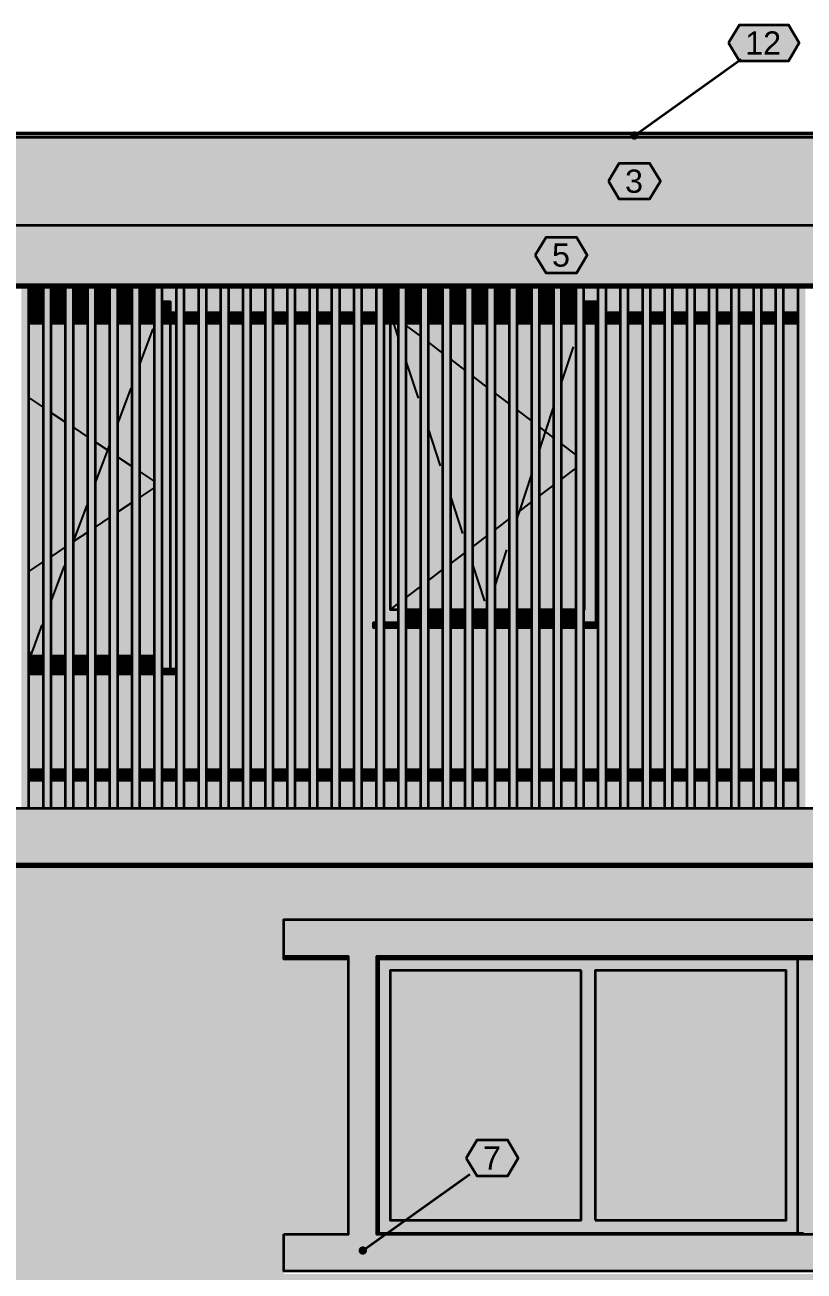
# Model space of a CAD drawing. Header units: metres. Extents: x -13 to 13.2, y -1.4 to 10.4.
# Drawn here: x -5.93 to -1.71, y 3.65 to 10.38 of the extents above; entities that cross this region are included whole.
import ezdxf

# ---------------------------------------------------------------- set-up
doc = ezdxf.new("R2010")
doc.units = ezdxf.units.M
doc.linetypes.add('KRESKOWA', pattern=[5.25, 4.2, -1.05])
doc.layers.add('A-ELEWACJE', color=7, linetype='Continuous', lineweight=35)
doc.layers.add('A-OPISY', color=2, linetype='Continuous', lineweight=25)
doc.styles.add('PL_ARIAL', font='arial.ttf')

msp = doc.modelspace()

# ---------------------------------------------------------------- hatches: boundary and pattern name
at = {"layer": 'A-ELEWACJE', "true_color": 0x75787b}
for points in [[(-9.4625, 9.796), (4.1975, 9.796), (4.1975, 9.776), (-9.4625, 9.776)], [(-4.0425, 7.125), (-4.0425, 7.154), (-4.0275, 7.154), (-4.0275, 7.125)], [(-3.9875, 7.125), (-3.9875, 7.154), (-3.9075, 7.154), (-3.9075, 7.125)], [(-3.8675, 7.125), (-3.8675, 7.154), (-3.7875, 7.154), (-3.7875, 7.125)], [(-3.7475, 7.125), (-3.7475, 7.154), (-3.6675, 7.154), (-3.6675, 7.125)], [(-3.6275, 7.125), (-3.6275, 7.154), (-3.5475, 7.154), (-3.5475, 7.125)], [(-3.5075, 7.125), (-3.5075, 7.154), (-3.4275, 7.154), (-3.4275, 7.125)], [(-3.3875, 7.125), (-3.3875, 7.154), (-3.3075, 7.154), (-3.3075, 7.125)], [(-3.2675, 7.125), (-3.2675, 7.154), (-3.1875, 7.154), (-3.1875, 7.125)], [(-3.1475, 7.125), (-3.1475, 7.154), (-3.0675, 7.154), (-3.0675, 7.125)], [(-3.0275, 7.125), (-3.0275, 7.154), (-2.9475, 7.154), (-2.9475, 7.125)], [(-2.9075, 7.125), (-2.9075, 7.154), (-2.8275, 7.154), (-2.8275, 7.125)], [(-5.8275, 6.904), (-5.8275, 6.875), (-5.9075, 6.875), (-5.9075, 6.904)], [(-5.7075, 6.904), (-5.7075, 6.875), (-5.7875, 6.875), (-5.7875, 6.904)], [(-5.5875, 6.904), (-5.5875, 6.875), (-5.6675, 6.875), (-5.6675, 6.904)], [(-5.4675, 6.904), (-5.4675, 6.875), (-5.5475, 6.875), (-5.5475, 6.904)], [(-5.3475, 6.904), (-5.3475, 6.875), (-5.4275, 6.875), (-5.4275, 6.904)], [(-5.2275, 6.904), (-5.2275, 6.875), (-5.3075, 6.875), (-5.3075, 6.904)], [(-5.1125, 6.904), (-5.1125, 6.875), (-5.1875, 6.875), (-5.1875, 6.904)], [(-1.7225, 3.854), (-1.7225, 3.85), (-4.0275, 3.85), (-4.0275, 3.854)]]:
    msp.add_hatch(color=7, dxfattribs=at).paths.add_polyline_path(points)
at = {"layer": 'A-ELEWACJE', "true_color": 0x606060}
for points in [[(-9.4275, 9.776), (-8.1275, 9.776), (-5.1275, 9.776), (-4.0275, 9.776), (-2.8275, 9.776), (0.8725, 9.776), (3.2725, 9.776), (4.1625, 9.776), (4.1625, 9.302), (-9.4275, 9.302)], [(-5.9075, 8.888), (-5.9075, 8.965), (-5.8275, 8.965), (-5.8275, 8.888)], [(-5.7875, 8.888), (-5.7875, 8.965), (-5.7075, 8.965), (-5.7075, 8.888)], [(-5.6675, 8.888), (-5.6675, 8.965), (-5.5875, 8.965), (-5.5875, 8.888)], [(-5.5475, 8.888), (-5.5475, 8.965), (-5.4675, 8.965), (-5.4675, 8.888)], [(-5.4275, 8.888), (-5.4275, 8.965), (-5.3475, 8.965), (-5.3475, 8.888)], [(-5.3075, 8.888), (-5.3075, 8.965), (-5.2275, 8.965), (-5.2275, 8.888)], [(-5.1395, 8.888), (-5.1875, 8.888), (-5.1875, 8.965), (-5.1075, 8.965), (-5.1075, 8.83), (-5.1395, 8.83)], [(-4.9875, 8.83), (-5.0675, 8.83), (-5.0675, 8.965), (-4.9875, 8.965)], [(-4.8675, 8.965), (-4.8675, 8.83), (-4.9475, 8.83), (-4.9475, 8.965)], [(-4.7475, 8.965), (-4.7475, 8.83), (-4.8275, 8.83), (-4.8275, 8.965)], [(-4.6275, 8.965), (-4.6275, 8.83), (-4.7075, 8.83), (-4.7075, 8.965)], [(-4.5075, 8.965), (-4.5075, 8.83), (-4.5875, 8.83), (-4.5875, 8.965)], [(-4.3875, 8.965), (-4.3875, 8.83), (-4.4675, 8.83), (-4.4675, 8.965)], [(-4.2675, 8.965), (-4.2675, 8.83), (-4.3475, 8.83), (-4.3475, 8.965)], [(-4.1475, 8.965), (-4.1475, 8.83), (-4.2275, 8.83), (-4.2275, 8.965)], [(-4.0275, 8.83), (-4.1075, 8.83), (-4.1075, 8.965), (-4.0275, 8.965)], [(-3.9875, 8.888), (-3.9875, 8.965), (-3.9075, 8.965), (-3.9075, 8.888)], [(-3.8675, 8.888), (-3.8675, 8.965), (-3.7875, 8.965), (-3.7875, 8.888)], [(-3.7475, 8.888), (-3.7475, 8.965), (-3.6675, 8.965), (-3.6675, 8.888)], [(-3.6275, 8.888), (-3.6275, 8.965), (-3.5475, 8.965), (-3.5475, 8.888)], [(-3.5075, 8.888), (-3.5075, 8.965), (-3.4275, 8.965), (-3.4275, 8.888)], [(-3.3875, 8.888), (-3.3875, 8.965), (-3.3075, 8.965), (-3.3075, 8.888)], [(-3.2675, 8.888), (-3.2675, 8.965), (-3.1875, 8.965), (-3.1875, 8.888)], [(-3.1475, 8.888), (-3.1475, 8.965), (-3.0675, 8.965), (-3.0675, 8.888)], [(-3.0275, 8.888), (-3.0275, 8.965), (-2.9475, 8.965), (-2.9475, 8.888)], [(-2.8395, 8.888), (-2.9075, 8.888), (-2.9075, 8.965), (-2.8275, 8.965), (-2.8275, 8.83), (-2.8395, 8.83)], [(-2.7075, 8.965), (-2.7075, 8.83), (-2.7875, 8.83), (-2.7875, 8.965)], [(-2.5875, 8.965), (-2.5875, 8.83), (-2.6675, 8.83), (-2.6675, 8.965)], [(-2.4675, 8.965), (-2.4675, 8.83), (-2.5475, 8.83), (-2.5475, 8.965)], [(-2.3475, 8.965), (-2.3475, 8.83), (-2.4275, 8.83), (-2.4275, 8.965)], [(-2.2275, 8.965), (-2.2275, 8.83), (-2.3075, 8.83), (-2.3075, 8.965)], [(-2.1075, 8.965), (-2.1075, 8.83), (-2.1875, 8.83), (-2.1875, 8.965)], [(-1.9875, 8.965), (-1.9875, 8.83), (-2.0675, 8.83), (-2.0675, 8.965)], [(-1.8675, 8.965), (-1.8675, 8.83), (-1.9475, 8.83), (-1.9475, 8.965)], [(-1.7475, 8.965), (-1.7475, 8.83), (-1.8275, 8.83), (-1.8275, 8.965)], [(-5.1395, 8.77), (-5.1075, 8.77), (-5.1075, 6.36), (-5.1875, 6.36), (-5.1875, 6.875), (-5.1125, 6.875), (-5.1125, 6.904), (-5.1395, 6.904)], [(-4.9875, 6.36), (-5.0675, 6.36), (-5.0675, 8.77), (-4.9875, 8.77)], [(-4.9475, 8.77), (-4.8675, 8.77), (-4.8675, 6.36), (-4.9475, 6.36)], [(-4.8275, 8.77), (-4.7475, 8.77), (-4.7475, 6.36), (-4.8275, 6.36)], [(-4.7075, 8.77), (-4.6275, 8.77), (-4.6275, 6.36), (-4.7075, 6.36)], [(-4.5875, 8.77), (-4.5075, 8.77), (-4.5075, 6.36), (-4.5875, 6.36)], [(-4.4675, 8.77), (-4.3875, 8.77), (-4.3875, 6.36), (-4.4675, 6.36)], [(-4.3475, 8.77), (-4.2675, 8.77), (-4.2675, 6.36), (-4.3475, 6.36)], [(-4.2275, 8.77), (-4.1475, 8.77), (-4.1475, 6.36), (-4.2275, 6.36)], [(-4.0275, 7.125), (-4.0275, 6.36), (-4.1075, 6.36), (-4.1075, 8.77), (-4.0275, 8.77), (-4.0275, 7.154), (-4.0425, 7.154), (-4.0425, 7.125)], [(-2.8395, 8.77), (-2.8275, 8.77), (-2.8275, 7.154), (-2.8395, 7.154)], [(-2.7875, 8.77), (-2.7075, 8.77), (-2.7075, 6.36), (-2.7875, 6.36)], [(-2.5875, 8.77), (-2.5875, 6.36), (-2.6675, 6.36), (-2.6675, 8.77)], [(-2.4675, 8.77), (-2.4675, 6.36), (-2.5475, 6.36), (-2.5475, 8.77)], [(-2.3475, 8.77), (-2.3475, 6.36), (-2.4275, 6.36), (-2.4275, 8.77)], [(-2.2275, 8.77), (-2.2275, 6.36), (-2.3075, 6.36), (-2.3075, 8.77)], [(-2.1075, 8.77), (-2.1075, 6.36), (-2.1875, 6.36), (-2.1875, 8.77)], [(-1.9875, 8.77), (-1.9875, 6.36), (-2.0675, 6.36), (-2.0675, 8.77)], [(-1.8675, 8.77), (-1.8675, 6.36), (-1.9475, 6.36), (-1.9475, 8.77)], [(-1.7475, 8.77), (-1.7475, 6.36), (-1.8275, 6.36), (-1.8275, 8.77)], [(-3.9875, 7.125), (-3.9075, 7.125), (-3.9075, 6.36), (-3.9875, 6.36)], [(-3.7875, 7.125), (-3.7875, 6.36), (-3.8675, 6.36), (-3.8675, 7.125)], [(-3.7475, 7.125), (-3.6675, 7.125), (-3.6675, 6.36), (-3.7475, 6.36)], [(-3.6275, 7.125), (-3.5475, 7.125), (-3.5475, 6.36), (-3.6275, 6.36)], [(-3.5075, 7.125), (-3.4275, 7.125), (-3.4275, 6.36), (-3.5075, 6.36)], [(-3.3875, 7.125), (-3.3075, 7.125), (-3.3075, 6.36), (-3.3875, 6.36)], [(-3.2675, 7.125), (-3.1875, 7.125), (-3.1875, 6.36), (-3.2675, 6.36)], [(-3.0675, 7.125), (-3.0675, 6.36), (-3.1475, 6.36), (-3.1475, 7.125)], [(-2.9475, 7.125), (-2.9475, 6.36), (-3.0275, 6.36), (-3.0275, 7.125)], [(-2.8275, 7.125), (-2.8275, 6.36), (-2.9075, 6.36), (-2.9075, 7.125)], [(-5.9075, 6.875), (-5.8275, 6.875), (-5.8275, 6.36), (-5.9075, 6.36)], [(-5.7875, 6.875), (-5.7075, 6.875), (-5.7075, 6.36), (-5.7875, 6.36)], [(-5.6675, 6.875), (-5.5875, 6.875), (-5.5875, 6.36), (-5.6675, 6.36)], [(-5.5475, 6.875), (-5.4675, 6.875), (-5.4675, 6.36), (-5.5475, 6.36)], [(-5.4275, 6.875), (-5.3475, 6.875), (-5.3475, 6.36), (-5.4275, 6.36)], [(-5.3075, 6.875), (-5.2275, 6.875), (-5.2275, 6.36), (-5.3075, 6.36)], [(-5.9075, 6.3), (-5.8275, 6.3), (-5.8275, 6.152), (-5.9075, 6.152)], [(-5.7875, 6.3), (-5.7075, 6.3), (-5.7075, 6.152), (-5.7875, 6.152)], [(-5.6675, 6.3), (-5.5875, 6.3), (-5.5875, 6.152), (-5.6675, 6.152)], [(-5.5475, 6.3), (-5.4675, 6.3), (-5.4675, 6.152), (-5.5475, 6.152)], [(-5.4275, 6.3), (-5.3475, 6.3), (-5.3475, 6.152), (-5.4275, 6.152)], [(-5.3075, 6.3), (-5.2275, 6.3), (-5.2275, 6.152), (-5.3075, 6.152)], [(-5.1875, 6.3), (-5.1075, 6.3), (-5.1075, 6.152), (-5.1875, 6.152)], [(-4.9875, 6.152), (-5.0675, 6.152), (-5.0675, 6.3), (-4.9875, 6.3)], [(-4.9475, 6.3), (-4.8675, 6.3), (-4.8675, 6.152), (-4.9475, 6.152)], [(-4.8275, 6.3), (-4.7475, 6.3), (-4.7475, 6.152), (-4.8275, 6.152)], [(-4.7075, 6.3), (-4.6275, 6.3), (-4.6275, 6.152), (-4.7075, 6.152)], [(-4.5875, 6.3), (-4.5075, 6.3), (-4.5075, 6.152), (-4.5875, 6.152)], [(-4.4675, 6.3), (-4.3875, 6.3), (-4.3875, 6.152), (-4.4675, 6.152)], [(-4.3475, 6.3), (-4.2675, 6.3), (-4.2675, 6.152), (-4.3475, 6.152)], [(-4.2275, 6.3), (-4.1475, 6.3), (-4.1475, 6.152), (-4.2275, 6.152)], [(-4.1075, 6.3), (-4.0275, 6.3), (-4.0275, 6.152), (-4.1075, 6.152)], [(-3.9875, 6.3), (-3.9075, 6.3), (-3.9075, 6.152), (-3.9875, 6.152)], [(-3.8675, 6.3), (-3.7875, 6.3), (-3.7875, 6.152), (-3.8675, 6.152)], [(-3.7475, 6.3), (-3.6675, 6.3), (-3.6675, 6.152), (-3.7475, 6.152)], [(-3.6275, 6.3), (-3.5475, 6.3), (-3.5475, 6.152), (-3.6275, 6.152)], [(-3.5075, 6.3), (-3.4275, 6.3), (-3.4275, 6.152), (-3.5075, 6.152)], [(-3.3875, 6.3), (-3.3075, 6.3), (-3.3075, 6.152), (-3.3875, 6.152)], [(-3.2675, 6.3), (-3.1875, 6.3), (-3.1875, 6.152), (-3.2675, 6.152)], [(-3.1475, 6.3), (-3.0675, 6.3), (-3.0675, 6.152), (-3.1475, 6.152)], [(-3.0275, 6.3), (-2.9475, 6.3), (-2.9475, 6.152), (-3.0275, 6.152)], [(-2.9075, 6.3), (-2.8275, 6.3), (-2.8275, 6.152), (-2.9075, 6.152)], [(-2.7875, 6.3), (-2.7075, 6.3), (-2.7075, 6.152), (-2.7875, 6.152)], [(-2.6675, 6.152), (-2.6675, 6.3), (-2.5875, 6.3), (-2.5875, 6.152)], [(-2.5475, 6.152), (-2.5475, 6.3), (-2.4675, 6.3), (-2.4675, 6.152)], [(-2.4275, 6.152), (-2.4275, 6.3), (-2.3475, 6.3), (-2.3475, 6.152)], [(-2.3075, 6.152), (-2.3075, 6.3), (-2.2275, 6.3), (-2.2275, 6.152)], [(-2.1875, 6.152), (-2.1875, 6.3), (-2.1075, 6.3), (-2.1075, 6.152)], [(-2.0675, 6.152), (-2.0675, 6.3), (-1.9875, 6.3), (-1.9875, 6.152)], [(-1.9475, 6.152), (-1.9475, 6.3), (-1.8675, 6.3), (-1.8675, 6.152)], [(-1.8275, 6.152), (-1.8275, 6.3), (-1.7475, 6.3), (-1.7475, 6.152)]]:
    msp.add_hatch(color=7, dxfattribs=at).paths.add_polyline_path(points)
at = {"layer": 'A-ELEWACJE', "true_color": 0x797d80}
for points in [[(4.4725, 9.302), (4.4725, 9.3), (-10.5275, 9.3), (-10.5275, 9.302)], [(4.4725, 6.152), (4.4725, 6.15), (-8.4275, 6.15), (-10.5275, 6.15), (-10.5275, 6.152)]]:
    msp.add_hatch(color=7, dxfattribs=at).paths.add_polyline_path(points)
at = {"layer": 'A-ELEWACJE', "true_color": 0xbab7af}
for points in [[(4.4725, 9.3), (4.4725, 8.98), (-10.5275, 8.98), (-10.5275, 9.3)], [(4.4725, 6.15), (4.4725, 5.85), (-8.4075, 5.85), (-8.4275, 5.85), (-8.4275, 6.15)]]:
    msp.add_hatch(color=7, dxfattribs=at).paths.add_polyline_path(points)
at = {"layer": 'A-ELEWACJE', "true_color": 0xf5f4f1}
for points in [[(4.4725, 8.965), (-10.5275, 8.965), (-10.5275, 8.98), (4.4725, 8.98)], [(-8.4275, 5.647), (-8.4275, 5.662), (-8.4075, 5.662), (-8.4075, 5.835), (4.1625, 5.835), (4.1625, 5.55), (-4.5275, 5.55), (-4.5275, 5.35), (-4.5275, 5.335), (-4.1775, 5.335), (-4.1775, 3.85), (-4.5275, 3.85), (-4.5275, 3.65), (-4.5275, 3.635), (4.1625, 3.635), (4.1625, 3.002), (-8.4275, 3.002)], [(4.4725, 5.835), (-8.4075, 5.835), (-8.4075, 5.85), (4.4725, 5.85)], [(-4.5275, 5.335), (-4.5275, 5.35), (-4.1775, 5.35), (-4.1775, 5.335)], [(-4.0275, 5.335), (-4.0275, 5.35), (2.9925, 5.35), (2.9925, 5.335)], [(-4.0155, 3.854), (-4.0275, 3.854), (-4.0275, 5.335), (-4.0155, 5.335)], [(-1.7495, 5.335), (-1.6255, 5.335), (-1.6255, 3.854), (-1.6525, 3.854), (-1.6525, 3.85), (-1.7225, 3.85), (-1.7225, 3.854), (-1.7495, 3.854)]]:
    msp.add_hatch(color=7, dxfattribs=at).paths.add_polyline_path(points)
at = {"layer": 'A-ELEWACJE', "true_color": 0xa37650}
for points in [[(-5.9075, 6.152), (-5.9475, 6.152), (-5.9475, 8.965), (-5.9075, 8.965)], [(-5.7875, 6.152), (-5.8275, 6.152), (-5.8275, 8.965), (-5.7875, 8.965)], [(-5.6675, 6.152), (-5.7075, 6.152), (-5.7075, 8.965), (-5.6675, 8.965)], [(-5.5475, 6.152), (-5.5875, 6.152), (-5.5875, 8.965), (-5.5475, 8.965)], [(-5.4275, 6.152), (-5.4675, 6.152), (-5.4675, 8.965), (-5.4275, 8.965)], [(-5.3075, 6.152), (-5.3475, 6.152), (-5.3475, 8.965), (-5.3075, 8.965)], [(-5.1875, 6.152), (-5.2275, 6.152), (-5.2275, 8.965), (-5.1875, 8.965)], [(-5.0675, 6.152), (-5.1075, 6.152), (-5.1075, 8.965), (-5.0675, 8.965)], [(-4.9475, 6.152), (-4.9875, 6.152), (-4.9875, 8.965), (-4.9475, 8.965)], [(-4.8275, 6.152), (-4.8675, 6.152), (-4.8675, 8.965), (-4.8275, 8.965)], [(-4.7075, 6.152), (-4.7475, 6.152), (-4.7475, 8.965), (-4.7075, 8.965)], [(-4.5875, 6.152), (-4.6275, 6.152), (-4.6275, 8.965), (-4.5875, 8.965)], [(-4.4675, 6.152), (-4.5075, 6.152), (-4.5075, 8.965), (-4.4675, 8.965)], [(-4.3475, 6.152), (-4.3875, 6.152), (-4.3875, 8.965), (-4.3475, 8.965)], [(-4.2275, 6.152), (-4.2675, 6.152), (-4.2675, 8.965), (-4.2275, 8.965)], [(-4.1075, 6.152), (-4.1475, 6.152), (-4.1475, 8.965), (-4.1075, 8.965)], [(-3.9875, 6.152), (-4.0275, 6.152), (-4.0275, 8.965), (-3.9875, 8.965)], [(-3.8675, 6.152), (-3.9075, 6.152), (-3.9075, 8.965), (-3.8675, 8.965)], [(-3.7475, 6.152), (-3.7875, 6.152), (-3.7875, 8.965), (-3.7475, 8.965)], [(-3.6275, 6.152), (-3.6675, 6.152), (-3.6675, 8.965), (-3.6275, 8.965)], [(-3.5075, 6.152), (-3.5475, 6.152), (-3.5475, 8.965), (-3.5075, 8.965)], [(-3.3875, 6.152), (-3.4275, 6.152), (-3.4275, 8.965), (-3.3875, 8.965)], [(-3.2675, 6.152), (-3.3075, 6.152), (-3.3075, 8.965), (-3.2675, 8.965)], [(-3.1475, 6.152), (-3.1875, 6.152), (-3.1875, 8.965), (-3.1475, 8.965)], [(-3.0275, 6.152), (-3.0675, 6.152), (-3.0675, 8.965), (-3.0275, 8.965)], [(-2.9075, 6.152), (-2.9475, 6.152), (-2.9475, 8.965), (-2.9075, 8.965)], [(-2.7875, 6.152), (-2.8275, 6.152), (-2.8275, 8.965), (-2.7875, 8.965)], [(-2.6675, 6.152), (-2.7075, 6.152), (-2.7075, 8.965), (-2.6675, 8.965)], [(-2.5475, 6.152), (-2.5875, 6.152), (-2.5875, 8.965), (-2.5475, 8.965)], [(-2.4275, 6.152), (-2.4675, 6.152), (-2.4675, 8.965), (-2.4275, 8.965)], [(-2.3075, 6.152), (-2.3475, 6.152), (-2.3475, 8.965), (-2.3075, 8.965)], [(-2.1875, 6.152), (-2.2275, 6.152), (-2.2275, 8.965), (-2.1875, 8.965)], [(-2.0675, 6.152), (-2.1075, 6.152), (-2.1075, 8.965), (-2.0675, 8.965)], [(-1.9475, 6.152), (-1.9875, 6.152), (-1.9875, 8.965), (-1.9475, 8.965)], [(-1.8275, 6.152), (-1.8675, 6.152), (-1.8675, 8.965), (-1.8275, 8.965)], [(-1.7075, 6.152), (-1.7475, 6.152), (-1.7475, 8.965), (-1.7075, 8.965)]]:
    msp.add_hatch(color=7, dxfattribs=at).paths.add_polyline_path(points)
at = {"layer": 'A-ELEWACJE', "true_color": 0x6a6d70}
for points in [[(-5.8275, 8.83), (-5.9075, 8.83), (-5.9075, 8.888), (-5.8275, 8.888)], [(-5.7075, 8.83), (-5.7875, 8.83), (-5.7875, 8.888), (-5.7075, 8.888)], [(-5.5875, 8.83), (-5.6675, 8.83), (-5.6675, 8.888), (-5.5875, 8.888)], [(-5.4675, 8.83), (-5.5475, 8.83), (-5.5475, 8.888), (-5.4675, 8.888)], [(-5.3475, 8.83), (-5.4275, 8.83), (-5.4275, 8.888), (-5.3475, 8.888)], [(-5.2275, 8.83), (-5.3075, 8.83), (-5.3075, 8.888), (-5.2275, 8.888)], [(-5.1395, 8.83), (-5.1875, 8.83), (-5.1875, 8.888), (-5.1395, 8.888)], [(-3.9075, 8.888), (-3.9075, 8.83), (-3.9875, 8.83), (-3.9875, 8.888)], [(-3.7875, 8.888), (-3.7875, 8.83), (-3.8675, 8.83), (-3.8675, 8.888)], [(-3.6675, 8.888), (-3.6675, 8.83), (-3.7475, 8.83), (-3.7475, 8.888)], [(-3.5475, 8.888), (-3.5475, 8.83), (-3.6275, 8.83), (-3.6275, 8.888)], [(-3.4275, 8.888), (-3.4275, 8.83), (-3.5075, 8.83), (-3.5075, 8.888)], [(-3.3075, 8.888), (-3.3075, 8.83), (-3.3875, 8.83), (-3.3875, 8.888)], [(-3.1875, 8.888), (-3.1875, 8.83), (-3.2675, 8.83), (-3.2675, 8.888)], [(-3.0675, 8.888), (-3.0675, 8.83), (-3.1475, 8.83), (-3.1475, 8.888)], [(-2.9475, 8.888), (-2.9475, 8.83), (-3.0275, 8.83), (-3.0275, 8.888)], [(-2.8395, 8.888), (-2.8395, 8.83), (-2.9075, 8.83), (-2.9075, 8.888)], [(-5.1875, 6.904), (-5.1875, 8.77), (-5.1395, 8.77), (-5.1395, 6.904)], [(-3.9525, 7.225), (-3.9075, 7.225), (-3.9075, 7.154), (-3.9875, 7.154), (-3.9875, 8.77), (-3.9525, 8.77)], [(-2.9025, 7.225), (-2.9025, 8.77), (-2.8395, 8.77), (-2.8395, 7.154), (-2.9075, 7.154), (-2.9075, 7.225)], [(-3.7875, 7.225), (-3.7875, 7.154), (-3.8675, 7.154), (-3.8675, 7.225)], [(-3.6675, 7.225), (-3.6675, 7.154), (-3.7475, 7.154), (-3.7475, 7.225)], [(-3.5475, 7.225), (-3.5475, 7.154), (-3.6275, 7.154), (-3.6275, 7.225)], [(-3.4275, 7.225), (-3.4275, 7.154), (-3.5075, 7.154), (-3.5075, 7.225)], [(-3.3075, 7.225), (-3.3075, 7.154), (-3.3875, 7.154), (-3.3875, 7.225)], [(-3.1875, 7.225), (-3.1875, 7.154), (-3.2675, 7.154), (-3.2675, 7.225)], [(-3.0675, 7.225), (-3.0675, 7.154), (-3.1475, 7.154), (-3.1475, 7.225)], [(-2.9475, 7.225), (-2.9475, 7.154), (-3.0275, 7.154), (-3.0275, 7.225)], [(-5.8275, 6.975), (-5.8275, 6.904), (-5.9075, 6.904), (-5.9075, 6.975)], [(-5.7075, 6.975), (-5.7075, 6.904), (-5.7875, 6.904), (-5.7875, 6.975)], [(-5.5875, 6.975), (-5.5875, 6.904), (-5.6675, 6.904), (-5.6675, 6.975)], [(-5.4675, 6.975), (-5.4675, 6.904), (-5.5475, 6.904), (-5.5475, 6.975)], [(-5.3475, 6.975), (-5.3475, 6.904), (-5.4275, 6.904), (-5.4275, 6.975)], [(-5.2275, 6.975), (-5.2275, 6.904), (-5.3075, 6.904), (-5.3075, 6.975)]]:
    msp.add_hatch(color=7, dxfattribs=at).paths.add_polyline_path(points)
at = {"layer": 'A-ELEWACJE', "true_color": 0x6b6e70}
for points in [[(-5.8275, 8.83), (-5.8275, 8.77), (-5.9075, 8.77), (-5.9075, 8.83)], [(-5.7075, 8.83), (-5.7075, 8.77), (-5.7875, 8.77), (-5.7875, 8.83)], [(-5.5875, 8.83), (-5.5875, 8.77), (-5.6675, 8.77), (-5.6675, 8.83)], [(-5.4675, 8.83), (-5.4675, 8.77), (-5.5475, 8.77), (-5.5475, 8.83)], [(-5.3475, 8.83), (-5.3475, 8.77), (-5.4275, 8.77), (-5.4275, 8.83)], [(-5.2275, 8.83), (-5.2275, 8.77), (-5.3075, 8.77), (-5.3075, 8.83)], [(-5.1075, 8.83), (-5.1075, 8.77), (-5.1875, 8.77), (-5.1875, 8.83)], [(-4.9875, 8.83), (-4.9875, 8.77), (-5.0675, 8.77), (-5.0675, 8.83)], [(-4.8675, 8.83), (-4.8675, 8.77), (-4.9475, 8.77), (-4.9475, 8.83)], [(-4.7475, 8.83), (-4.7475, 8.77), (-4.8275, 8.77), (-4.8275, 8.83)], [(-4.6275, 8.83), (-4.6275, 8.77), (-4.7075, 8.77), (-4.7075, 8.83)], [(-4.5075, 8.83), (-4.5075, 8.77), (-4.5875, 8.77), (-4.5875, 8.83)], [(-4.3875, 8.83), (-4.3875, 8.77), (-4.4675, 8.77), (-4.4675, 8.83)], [(-4.2675, 8.83), (-4.2675, 8.77), (-4.3475, 8.77), (-4.3475, 8.83)], [(-4.1475, 8.83), (-4.1475, 8.77), (-4.2275, 8.77), (-4.2275, 8.83)], [(-4.0275, 8.83), (-4.0275, 8.77), (-4.1075, 8.77), (-4.1075, 8.83)], [(-3.9075, 8.83), (-3.9075, 8.77), (-3.9875, 8.77), (-3.9875, 8.83)], [(-3.7875, 8.83), (-3.7875, 8.77), (-3.8675, 8.77), (-3.8675, 8.83)], [(-3.6675, 8.83), (-3.6675, 8.77), (-3.7475, 8.77), (-3.7475, 8.83)], [(-3.5475, 8.83), (-3.5475, 8.77), (-3.6275, 8.77), (-3.6275, 8.83)], [(-3.4275, 8.83), (-3.4275, 8.77), (-3.5075, 8.77), (-3.5075, 8.83)], [(-3.3075, 8.83), (-3.3075, 8.77), (-3.3875, 8.77), (-3.3875, 8.83)], [(-3.1875, 8.83), (-3.1875, 8.77), (-3.2675, 8.77), (-3.2675, 8.83)], [(-3.0675, 8.83), (-3.0675, 8.77), (-3.1475, 8.77), (-3.1475, 8.83)], [(-2.9475, 8.83), (-2.9475, 8.77), (-3.0275, 8.77), (-3.0275, 8.83)], [(-2.8275, 8.83), (-2.8275, 8.77), (-2.9075, 8.77), (-2.9075, 8.83)], [(-2.7075, 8.83), (-2.7075, 8.77), (-2.7875, 8.77), (-2.7875, 8.83)], [(-2.5875, 8.83), (-2.5875, 8.77), (-2.6675, 8.77), (-2.6675, 8.83)], [(-2.4675, 8.83), (-2.4675, 8.77), (-2.5475, 8.77), (-2.5475, 8.83)], [(-2.3475, 8.83), (-2.3475, 8.77), (-2.4275, 8.77), (-2.4275, 8.83)], [(-2.2275, 8.83), (-2.2275, 8.77), (-2.3075, 8.77), (-2.3075, 8.83)], [(-2.1075, 8.83), (-2.1075, 8.77), (-2.1875, 8.77), (-2.1875, 8.83)], [(-1.9875, 8.83), (-1.9875, 8.77), (-2.0675, 8.77), (-2.0675, 8.83)], [(-1.8675, 8.83), (-1.8675, 8.77), (-1.9475, 8.77), (-1.9475, 8.83)], [(-1.7475, 8.83), (-1.7475, 8.77), (-1.8275, 8.77), (-1.8275, 8.83)], [(-5.8275, 6.36), (-5.8275, 6.3), (-5.9075, 6.3), (-5.9075, 6.36)], [(-5.7075, 6.36), (-5.7075, 6.3), (-5.7875, 6.3), (-5.7875, 6.36)], [(-5.5875, 6.36), (-5.5875, 6.3), (-5.6675, 6.3), (-5.6675, 6.36)], [(-5.4675, 6.36), (-5.4675, 6.3), (-5.5475, 6.3), (-5.5475, 6.36)], [(-5.3475, 6.36), (-5.3475, 6.3), (-5.4275, 6.3), (-5.4275, 6.36)], [(-5.2275, 6.36), (-5.2275, 6.3), (-5.3075, 6.3), (-5.3075, 6.36)], [(-5.1075, 6.36), (-5.1075, 6.3), (-5.1875, 6.3), (-5.1875, 6.36)], [(-4.9875, 6.36), (-4.9875, 6.3), (-5.0675, 6.3), (-5.0675, 6.36)], [(-4.8675, 6.36), (-4.8675, 6.3), (-4.9475, 6.3), (-4.9475, 6.36)], [(-4.7475, 6.36), (-4.7475, 6.3), (-4.8275, 6.3), (-4.8275, 6.36)], [(-4.6275, 6.36), (-4.6275, 6.3), (-4.7075, 6.3), (-4.7075, 6.36)], [(-4.5075, 6.36), (-4.5075, 6.3), (-4.5875, 6.3), (-4.5875, 6.36)], [(-4.3875, 6.36), (-4.3875, 6.3), (-4.4675, 6.3), (-4.4675, 6.36)], [(-4.2675, 6.36), (-4.2675, 6.3), (-4.3475, 6.3), (-4.3475, 6.36)], [(-4.1475, 6.36), (-4.1475, 6.3), (-4.2275, 6.3), (-4.2275, 6.36)], [(-4.0275, 6.36), (-4.0275, 6.3), (-4.1075, 6.3), (-4.1075, 6.36)], [(-3.9075, 6.36), (-3.9075, 6.3), (-3.9875, 6.3), (-3.9875, 6.36)], [(-3.7875, 6.36), (-3.7875, 6.3), (-3.8675, 6.3), (-3.8675, 6.36)], [(-3.6675, 6.36), (-3.6675, 6.3), (-3.7475, 6.3), (-3.7475, 6.36)], [(-3.5475, 6.36), (-3.5475, 6.3), (-3.6275, 6.3), (-3.6275, 6.36)], [(-3.4275, 6.36), (-3.4275, 6.3), (-3.5075, 6.3), (-3.5075, 6.36)], [(-3.3075, 6.36), (-3.3075, 6.3), (-3.3875, 6.3), (-3.3875, 6.36)], [(-3.1875, 6.36), (-3.1875, 6.3), (-3.2675, 6.3), (-3.2675, 6.36)], [(-3.0675, 6.36), (-3.0675, 6.3), (-3.1475, 6.3), (-3.1475, 6.36)], [(-2.9475, 6.36), (-2.9475, 6.3), (-3.0275, 6.3), (-3.0275, 6.36)], [(-2.8275, 6.36), (-2.8275, 6.3), (-2.9075, 6.3), (-2.9075, 6.36)], [(-2.7075, 6.36), (-2.7075, 6.3), (-2.7875, 6.3), (-2.7875, 6.36)], [(-2.5875, 6.36), (-2.5875, 6.3), (-2.6675, 6.3), (-2.6675, 6.36)], [(-2.4675, 6.36), (-2.4675, 6.3), (-2.5475, 6.3), (-2.5475, 6.36)], [(-2.3475, 6.36), (-2.3475, 6.3), (-2.4275, 6.3), (-2.4275, 6.36)], [(-2.2275, 6.36), (-2.2275, 6.3), (-2.3075, 6.3), (-2.3075, 6.36)], [(-2.1075, 6.36), (-2.1075, 6.3), (-2.1875, 6.3), (-2.1875, 6.36)], [(-1.9875, 6.36), (-1.9875, 6.3), (-2.0675, 6.3), (-2.0675, 6.36)], [(-1.8675, 6.36), (-1.8675, 6.3), (-1.9475, 6.3), (-1.9475, 6.36)], [(-1.7475, 6.36), (-1.7475, 6.3), (-1.8275, 6.3), (-1.8275, 6.36)]]:
    msp.add_hatch(color=7, dxfattribs=at).paths.add_polyline_path(points)
at = {"layer": 'A-ELEWACJE', "true_color": 0xa9c3cd}
for points in [[(-5.9075, 6.975), (-5.9075, 8.77), (-5.8275, 8.77), (-5.8275, 6.975)], [(-5.7875, 6.975), (-5.7875, 8.77), (-5.7075, 8.77), (-5.7075, 6.975)], [(-5.6675, 6.975), (-5.6675, 8.77), (-5.5875, 8.77), (-5.5875, 6.975)], [(-5.5475, 6.975), (-5.5475, 8.77), (-5.4675, 8.77), (-5.4675, 6.975)], [(-5.4275, 6.975), (-5.4275, 8.77), (-5.3475, 8.77), (-5.3475, 6.975)], [(-5.3075, 6.975), (-5.3075, 8.77), (-5.2275, 8.77), (-5.2275, 6.975)], [(-3.9525, 8.77), (-3.9075, 8.77), (-3.9075, 7.225), (-3.9525, 7.225)], [(-3.8675, 7.225), (-3.8675, 8.77), (-3.7875, 8.77), (-3.7875, 7.225)], [(-3.7475, 7.225), (-3.7475, 8.77), (-3.6675, 8.77), (-3.6675, 7.225)], [(-3.6275, 7.225), (-3.6275, 8.77), (-3.5475, 8.77), (-3.5475, 7.225)], [(-3.5075, 7.225), (-3.5075, 8.77), (-3.4275, 8.77), (-3.4275, 7.225)], [(-3.3875, 7.225), (-3.3875, 8.77), (-3.3075, 8.77), (-3.3075, 7.225)], [(-3.2675, 7.225), (-3.2675, 8.77), (-3.1875, 8.77), (-3.1875, 7.225)], [(-3.1475, 7.225), (-3.1475, 8.77), (-3.0675, 8.77), (-3.0675, 7.225)], [(-3.0275, 7.225), (-3.0275, 8.77), (-2.9475, 8.77), (-2.9475, 7.225)], [(-2.9025, 7.225), (-2.9075, 7.225), (-2.9075, 8.77), (-2.9025, 8.77)], [(-3.9525, 3.925), (-3.9525, 5.275), (-2.92, 5.275), (-2.92, 3.925)], [(-2.845, 3.925), (-2.845, 5.275), (-1.8125, 5.275), (-1.8125, 3.925)]]:
    msp.add_hatch(color=7, dxfattribs=at).paths.add_polyline_path(points)
at = {"layer": 'A-ELEWACJE', "true_color": 0x75797c}
h = msp.add_hatch(color=7, dxfattribs=at)
h.paths.add_polyline_path([(-4.5275, 3.85), (-4.1775, 3.85), (-4.1775, 5.35), (-4.5275, 5.35), (-4.5275, 5.55), (5.3225, 5.55), (5.3225, 5.35), (3.1425, 5.35), (3.1425, 3.85), (4.4725, 3.85), (10.5475, 3.85), (10.5475, 3.65), (4.4725, 3.65), (-4.5275, 3.65)])
h.paths.add_polyline_path([(2.9925, 3.85), (2.9925, 5.35), (-4.0275, 5.35), (-4.0275, 3.85)], flags=0)
at = {"layer": 'A-ELEWACJE', "true_color": 0x6a6d70}
h = msp.add_hatch(color=7, dxfattribs=at)
h.paths.add_polyline_path([(-4.0155, 3.854), (-4.0155, 5.335), (-1.7495, 5.335), (-1.7495, 3.854)])
h.paths.add_polyline_path([(-3.9525, 5.275), (-3.9525, 3.925), (-2.92, 3.925), (-2.92, 5.275)], flags=0)
h.paths.add_polyline_path([(-1.8125, 3.925), (-1.8125, 5.275), (-2.845, 5.275), (-2.845, 3.925)], flags=0)
at = {"layer": 'A-OPISY', "true_color": 0xffffff}
for points in [[(-2.1235, 10.286), (-2.065, 10.3835), (-1.8, 10.3835), (-1.7415, 10.286), (-1.8, 10.1885), (-2.065, 10.1885)], [(-2.773, 9.539), (-2.7145, 9.6365), (-2.5505, 9.6365), (-2.492, 9.539), (-2.5505, 9.4415), (-2.7145, 9.4415)], [(-3.168, 9.14), (-3.1095, 9.2375), (-2.9455, 9.2375), (-2.887, 9.14), (-2.9455, 9.0425), (-3.1095, 9.0425)], [(-3.5411, 4.2609), (-3.4826, 4.3584), (-3.3186, 4.3584), (-3.2601, 4.2609), (-3.3186, 4.1634), (-3.4826, 4.1634)]]:
    msp.add_hatch(color=7, dxfattribs=at).paths.add_polyline_path(points)
at = {"layer": 'A-OPISY', "true_color": 0x000000}
for points in [[(-2.61, 9.786), (-2.6108, 9.7918), (-2.613, 9.7973), (-2.6166, 9.8019), (-2.6213, 9.8055), (-2.6267, 9.8077), (-2.6325, 9.8085), (-2.6383, 9.8077), (-2.6438, 9.8055), (-2.6484, 9.8019), (-2.652, 9.7973), (-2.6542, 9.7918), (-2.655, 9.786), (-2.6542, 9.7802), (-2.652, 9.7747), (-2.6484, 9.7701), (-2.6438, 9.7665), (-2.6383, 9.7643), (-2.6325, 9.7635), (-2.6267, 9.7643), (-2.6213, 9.7665), (-2.6166, 9.7701), (-2.613, 9.7747), (-2.6108, 9.7802)], [(-4.0781, 3.7609), (-4.0788, 3.7667), (-4.0811, 3.7721), (-4.0847, 3.7768), (-4.0893, 3.7803), (-4.0947, 3.7826), (-4.1006, 3.7834), (-4.1064, 3.7826), (-4.1118, 3.7803), (-4.1165, 3.7768), (-4.1201, 3.7721), (-4.1223, 3.7667), (-4.1231, 3.7609), (-4.1223, 3.755), (-4.1201, 3.7496), (-4.1165, 3.745), (-4.1118, 3.7414), (-4.1064, 3.7391), (-4.1006, 3.7384), (-4.0947, 3.7391), (-4.0893, 3.7414), (-4.0847, 3.745), (-4.0811, 3.7496), (-4.0788, 3.755)]]:
    msp.add_hatch(color=7, dxfattribs=at).paths.add_polyline_path(points)

# ---------------------------------------------------------------- linework, layer by layer
at = {"layer": 'A-ELEWACJE', "lineweight": 35, "ltscale": 0.05}
for points in [[(-9.4625, 9.776), (-9.4625, 9.796), (4.1975, 9.796), (4.1975, 9.776), (-9.4625, 9.776)], [(-10.5275, 9.302), (4.4725, 9.302), (4.4725, 9.3), (-10.5275, 9.3), (-10.5275, 9.302)], [(4.4725, 8.98), (4.4725, 8.965), (-10.5275, 8.965), (-10.5275, 8.98), (4.4725, 8.98)], [(-5.9075, 8.9646), (-5.9075, 6.1524)], [(-5.8275, 6.1524), (-5.8275, 8.9646)], [(-5.7875, 8.9646), (-5.7875, 6.1524)], [(-5.7075, 6.1524), (-5.7075, 8.9646)], [(-5.6675, 8.9646), (-5.6675, 6.1524)], [(-5.5875, 6.1524), (-5.5875, 8.9646)], [(-5.5475, 8.9646), (-5.5475, 6.1524)], [(-5.4675, 6.1524), (-5.4675, 8.9646)], [(-5.4275, 8.9646), (-5.4275, 6.1524)], [(-5.3475, 6.1524), (-5.3475, 8.9646)], [(-5.3075, 8.9646), (-5.3075, 6.1524)], [(-5.2275, 6.1524), (-5.2275, 8.9646)], [(-5.1875, 8.9646), (-5.1875, 6.1524)], [(-5.1075, 6.1524), (-5.1075, 8.9646)], [(-5.0675, 8.9646), (-5.0675, 6.1524)], [(-4.9875, 6.1524), (-4.9875, 8.9646)], [(-4.9475, 8.9646), (-4.9475, 6.1524)], [(-4.8675, 6.1524), (-4.8675, 8.9646)], [(-4.8275, 8.9646), (-4.8275, 6.1524)], [(-4.7475, 6.1524), (-4.7475, 8.9646)], [(-4.7075, 8.9646), (-4.7075, 6.1524)], [(-4.6275, 6.1524), (-4.6275, 8.9646)], [(-4.5875, 8.9646), (-4.5875, 6.1524)], [(-4.5075, 6.1524), (-4.5075, 8.9646)], [(-4.4675, 8.9646), (-4.4675, 6.1524)], [(-4.3875, 6.1524), (-4.3875, 8.9646)], [(-4.3475, 8.9646), (-4.3475, 6.1524)], [(-4.2675, 6.1524), (-4.2675, 8.9646)], [(-4.2275, 8.9646), (-4.2275, 6.1524)], [(-4.1475, 6.1524), (-4.1475, 8.9646)], [(-4.1075, 8.9646), (-4.1075, 6.1524)], [(-4.0275, 6.1524), (-4.0275, 8.9646)], [(-3.9875, 8.9646), (-3.9875, 6.1524)], [(-3.9075, 6.1524), (-3.9075, 8.9646)], [(-3.8675, 8.9646), (-3.8675, 6.1524)], [(-3.7875, 6.1524), (-3.7875, 8.9646)], [(-3.7475, 8.9646), (-3.7475, 6.1524)], [(-3.6675, 6.1524), (-3.6675, 8.9646)], [(-3.6275, 8.9646), (-3.6275, 6.1524)], [(-3.5475, 6.1524), (-3.5475, 8.9646)], [(-3.5075, 8.9646), (-3.5075, 6.1524)], [(-3.4275, 6.1524), (-3.4275, 8.9646)], [(-3.3875, 8.9646), (-3.3875, 6.1524)], [(-3.3075, 6.1524), (-3.3075, 8.9646)], [(-3.2675, 8.9646), (-3.2675, 6.1524)], [(-3.1875, 6.1524), (-3.1875, 8.9646)], [(-3.1475, 8.9646), (-3.1475, 6.1524)], [(-3.0675, 6.1524), (-3.0675, 8.9646)], [(-3.0275, 8.9646), (-3.0275, 6.1524)], [(-2.9475, 6.1524), (-2.9475, 8.9646)], [(-2.9075, 8.9646), (-2.9075, 6.1524)], [(-2.8275, 6.1524), (-2.8275, 8.9646)], [(-2.7875, 8.9646), (-2.7875, 6.1524)], [(-2.7075, 6.1524), (-2.7075, 8.9646)], [(-2.6675, 8.9646), (-2.6675, 6.1524)], [(-2.5875, 6.1524), (-2.5875, 8.9646)], [(-2.5475, 8.9646), (-2.5475, 6.1524)], [(-2.4675, 6.1524), (-2.4675, 8.9646)], [(-2.4275, 8.9646), (-2.4275, 6.1524)], [(-2.3475, 6.1524), (-2.3475, 8.9646)], [(-2.3075, 8.9646), (-2.3075, 6.1524)], [(-2.2275, 6.1524), (-2.2275, 8.9646)], [(-2.1875, 8.9646), (-2.1875, 6.1524)], [(-2.1075, 6.1524), (-2.1075, 8.9646)], [(-2.0675, 8.9646), (-2.0675, 6.1524)], [(-1.9875, 6.1524), (-1.9875, 8.9646)], [(-1.9475, 8.9646), (-1.9475, 6.1524)], [(-1.8675, 6.1524), (-1.8675, 8.9646)], [(-1.8275, 8.9646), (-1.8275, 6.1524)], [(-1.7475, 6.1524), (-1.7475, 8.9646)], [(-5.8279, 8.888), (-5.9071, 8.888)], [(-5.9071, 8.83), (-5.8279, 8.83)], [(-5.7079, 8.888), (-5.7871, 8.888)], [(-5.7871, 8.83), (-5.7079, 8.83)], [(-5.5879, 8.888), (-5.6671, 8.888)], [(-5.6671, 8.83), (-5.5879, 8.83)], [(-5.4679, 8.888), (-5.5471, 8.888)], [(-5.5471, 8.83), (-5.4679, 8.83)], [(-5.3479, 8.888), (-5.4271, 8.888)], [(-5.4271, 8.83), (-5.3479, 8.83)], [(-5.2279, 8.888), (-5.3071, 8.888)], [(-5.3071, 8.83), (-5.2279, 8.83)], [(-5.1395, 8.8304), (-5.1395, 8.888), (-5.1871, 8.888)], [(-5.1871, 8.83), (-5.1079, 8.83)], [(-5.0671, 8.83), (-4.9879, 8.83)], [(-4.9471, 8.83), (-4.8679, 8.83)], [(-4.8271, 8.83), (-4.7479, 8.83)], [(-4.7071, 8.83), (-4.6279, 8.83)], [(-4.5871, 8.83), (-4.5079, 8.83)], [(-4.4671, 8.83), (-4.3879, 8.83)], [(-4.3471, 8.83), (-4.2679, 8.83)], [(-4.2271, 8.83), (-4.1479, 8.83)], [(-4.1071, 8.83), (-4.0279, 8.83)], [(-3.9079, 8.888), (-3.9871, 8.888)], [(-3.9871, 8.83), (-3.9079, 8.83)], [(-3.7879, 8.888), (-3.8671, 8.888)], [(-3.8671, 8.83), (-3.7879, 8.83)], [(-3.6679, 8.888), (-3.7471, 8.888)], [(-3.7471, 8.83), (-3.6679, 8.83)], [(-3.5479, 8.888), (-3.6271, 8.888)], [(-3.6271, 8.83), (-3.5479, 8.83)], [(-3.4279, 8.888), (-3.5071, 8.888)], [(-3.5071, 8.83), (-3.4279, 8.83)], [(-3.3079, 8.888), (-3.3871, 8.888)], [(-3.3871, 8.83), (-3.3079, 8.83)], [(-3.1879, 8.888), (-3.2671, 8.888)], [(-3.2671, 8.83), (-3.1879, 8.83)], [(-3.0679, 8.888), (-3.1471, 8.888)], [(-3.1471, 8.83), (-3.0679, 8.83)], [(-2.9479, 8.888), (-3.0271, 8.888)], [(-3.0271, 8.83), (-2.9479, 8.83)], [(-2.8395, 8.8304), (-2.8395, 8.888), (-2.9071, 8.888)], [(-2.9071, 8.83), (-2.8279, 8.83)], [(-2.7871, 8.83), (-2.7079, 8.83)], [(-2.6671, 8.83), (-2.5879, 8.83)], [(-2.5471, 8.83), (-2.4679, 8.83)], [(-2.4271, 8.83), (-2.3479, 8.83)], [(-2.3071, 8.83), (-2.2279, 8.83)], [(-2.1871, 8.83), (-2.1079, 8.83)], [(-2.0671, 8.83), (-1.9879, 8.83)], [(-1.9471, 8.83), (-1.8679, 8.83)], [(-1.8271, 8.83), (-1.7479, 8.83)], [(-5.8279, 8.77), (-5.9071, 8.77)], [(-5.7079, 8.77), (-5.7871, 8.77)], [(-5.5879, 8.77), (-5.6671, 8.77)], [(-5.4679, 8.77), (-5.5471, 8.77)], [(-5.3479, 8.77), (-5.4271, 8.77)], [(-5.2279, 8.77), (-5.3071, 8.77)], [(-5.1079, 8.77), (-5.1871, 8.77)], [(-5.1395, 6.9044), (-5.1395, 8.7696)], [(-4.9879, 8.77), (-5.0671, 8.77)], [(-4.8679, 8.77), (-4.9471, 8.77)], [(-4.7479, 8.77), (-4.8271, 8.77)], [(-4.6279, 8.77), (-4.7071, 8.77)], [(-4.5079, 8.77), (-4.5871, 8.77)], [(-4.3879, 8.77), (-4.4671, 8.77)], [(-4.2679, 8.77), (-4.3471, 8.77)], [(-4.1479, 8.77), (-4.2271, 8.77)], [(-4.0279, 8.77), (-4.1071, 8.77)], [(-3.9079, 8.77), (-3.9871, 8.77)], [(-3.9525, 8.7696), (-3.9525, 7.225), (-3.9079, 7.225)], [(-3.7879, 8.77), (-3.8671, 8.77)], [(-3.6679, 8.77), (-3.7471, 8.77)], [(-3.5479, 8.77), (-3.6271, 8.77)], [(-3.4279, 8.77), (-3.5071, 8.77)], [(-3.3079, 8.77), (-3.3871, 8.77)], [(-3.1879, 8.77), (-3.2671, 8.77)], [(-3.0679, 8.77), (-3.1471, 8.77)], [(-2.9479, 8.77), (-3.0271, 8.77)], [(-2.8279, 8.77), (-2.9071, 8.77)], [(-2.9071, 7.225), (-2.9025, 7.225), (-2.9025, 8.7696)], [(-2.8395, 7.1544), (-2.8395, 8.7696)], [(-2.7079, 8.77), (-2.7871, 8.77)], [(-2.5879, 8.77), (-2.6671, 8.77)], [(-2.4679, 8.77), (-2.5471, 8.77)], [(-2.3479, 8.77), (-2.4271, 8.77)], [(-2.2279, 8.77), (-2.3071, 8.77)], [(-2.1079, 8.77), (-2.1871, 8.77)], [(-1.9879, 8.77), (-2.0671, 8.77)], [(-1.8679, 8.77), (-1.9471, 8.77)], [(-1.7479, 8.77), (-1.8271, 8.77)], [(-3.8671, 7.225), (-3.7879, 7.225)], [(-3.7471, 7.225), (-3.6679, 7.225)], [(-3.6271, 7.225), (-3.5479, 7.225)], [(-3.5071, 7.225), (-3.4279, 7.225)], [(-3.3871, 7.225), (-3.3079, 7.225)], [(-3.2671, 7.225), (-3.1879, 7.225)], [(-3.1471, 7.225), (-3.0679, 7.225)], [(-3.0271, 7.225), (-2.9479, 7.225)], [(-4.0279, 7.125), (-4.0425, 7.125), (-4.0425, 7.154), (-4.0279, 7.154)], [(-3.9871, 7.154), (-3.9079, 7.154)], [(-3.8671, 7.154), (-3.7879, 7.154)], [(-3.7471, 7.154), (-3.6679, 7.154)], [(-3.6271, 7.154), (-3.5479, 7.154)], [(-3.5071, 7.154), (-3.4279, 7.154)], [(-3.3871, 7.154), (-3.3079, 7.154)], [(-3.2671, 7.154), (-3.1879, 7.154)], [(-3.1471, 7.154), (-3.0679, 7.154)], [(-3.0271, 7.154), (-2.9479, 7.154)], [(-2.9071, 7.154), (-2.8279, 7.154)], [(-3.9079, 7.125), (-3.9871, 7.125)], [(-3.7879, 7.125), (-3.8671, 7.125)], [(-3.6679, 7.125), (-3.7471, 7.125)], [(-3.5479, 7.125), (-3.6271, 7.125)], [(-3.4279, 7.125), (-3.5071, 7.125)], [(-3.3079, 7.125), (-3.3871, 7.125)], [(-3.1879, 7.125), (-3.2671, 7.125)], [(-3.0679, 7.125), (-3.1471, 7.125)], [(-2.9479, 7.125), (-3.0271, 7.125)], [(-2.8279, 7.125), (-2.9071, 7.125)], [(-5.9071, 6.975), (-5.8279, 6.975)], [(-5.7871, 6.975), (-5.7079, 6.975)], [(-5.6671, 6.975), (-5.5879, 6.975)], [(-5.5471, 6.975), (-5.4679, 6.975)], [(-5.4271, 6.975), (-5.3479, 6.975)], [(-5.3071, 6.975), (-5.2279, 6.975)], [(-5.9071, 6.904), (-5.8279, 6.904)], [(-5.8279, 6.875), (-5.9071, 6.875)], [(-5.7871, 6.904), (-5.7079, 6.904)], [(-5.7079, 6.875), (-5.7871, 6.875)], [(-5.6671, 6.904), (-5.5879, 6.904)], [(-5.5879, 6.875), (-5.6671, 6.875)], [(-5.5471, 6.904), (-5.4679, 6.904)], [(-5.4679, 6.875), (-5.5471, 6.875)], [(-5.4271, 6.904), (-5.3479, 6.904)], [(-5.3479, 6.875), (-5.4271, 6.875)], [(-5.3071, 6.904), (-5.2279, 6.904)], [(-5.2279, 6.875), (-5.3071, 6.875)], [(-5.1871, 6.904), (-5.1125, 6.904), (-5.1125, 6.875), (-5.1871, 6.875)], [(-5.9071, 6.36), (-5.8279, 6.36)], [(-5.7871, 6.36), (-5.7079, 6.36)], [(-5.6671, 6.36), (-5.5879, 6.36)], [(-5.5471, 6.36), (-5.4679, 6.36)], [(-5.4271, 6.36), (-5.3479, 6.36)], [(-5.3071, 6.36), (-5.2279, 6.36)], [(-5.1871, 6.36), (-5.1079, 6.36)], [(-5.0671, 6.36), (-4.9879, 6.36)], [(-4.9471, 6.36), (-4.8679, 6.36)], [(-4.8271, 6.36), (-4.7479, 6.36)], [(-4.7071, 6.36), (-4.6279, 6.36)], [(-4.5871, 6.36), (-4.5079, 6.36)], [(-4.4671, 6.36), (-4.3879, 6.36)], [(-4.3471, 6.36), (-4.2679, 6.36)], [(-4.2271, 6.36), (-4.1479, 6.36)], [(-4.1071, 6.36), (-4.0279, 6.36)], [(-3.9871, 6.36), (-3.9079, 6.36)], [(-3.8671, 6.36), (-3.7879, 6.36)], [(-3.7471, 6.36), (-3.6679, 6.36)], [(-3.6271, 6.36), (-3.5479, 6.36)], [(-3.5071, 6.36), (-3.4279, 6.36)], [(-3.3871, 6.36), (-3.3079, 6.36)], [(-3.2671, 6.36), (-3.1879, 6.36)], [(-3.1471, 6.36), (-3.0679, 6.36)], [(-3.0271, 6.36), (-2.9479, 6.36)], [(-2.9071, 6.36), (-2.8279, 6.36)], [(-2.7871, 6.36), (-2.7079, 6.36)], [(-2.6671, 6.36), (-2.5879, 6.36)], [(-2.5471, 6.36), (-2.4679, 6.36)], [(-2.4271, 6.36), (-2.3479, 6.36)], [(-2.3071, 6.36), (-2.2279, 6.36)], [(-2.1871, 6.36), (-2.1079, 6.36)], [(-2.0671, 6.36), (-1.9879, 6.36)], [(-1.9471, 6.36), (-1.8679, 6.36)], [(-1.8271, 6.36), (-1.7479, 6.36)], [(-5.8279, 6.3), (-5.9071, 6.3)], [(-5.7079, 6.3), (-5.7871, 6.3)], [(-5.5879, 6.3), (-5.6671, 6.3)], [(-5.4679, 6.3), (-5.5471, 6.3)], [(-5.3479, 6.3), (-5.4271, 6.3)], [(-5.2279, 6.3), (-5.3071, 6.3)], [(-5.1079, 6.3), (-5.1871, 6.3)], [(-4.9879, 6.3), (-5.0671, 6.3)], [(-4.8679, 6.3), (-4.9471, 6.3)], [(-4.7479, 6.3), (-4.8271, 6.3)], [(-4.6279, 6.3), (-4.7071, 6.3)], [(-4.5079, 6.3), (-4.5871, 6.3)], [(-4.3879, 6.3), (-4.4671, 6.3)], [(-4.2679, 6.3), (-4.3471, 6.3)], [(-4.1479, 6.3), (-4.2271, 6.3)], [(-4.0279, 6.3), (-4.1071, 6.3)], [(-3.9079, 6.3), (-3.9871, 6.3)], [(-3.7879, 6.3), (-3.8671, 6.3)], [(-3.6679, 6.3), (-3.7471, 6.3)], [(-3.5479, 6.3), (-3.6271, 6.3)], [(-3.4279, 6.3), (-3.5071, 6.3)], [(-3.3079, 6.3), (-3.3871, 6.3)], [(-3.1879, 6.3), (-3.2671, 6.3)], [(-3.0679, 6.3), (-3.1471, 6.3)], [(-2.9479, 6.3), (-3.0271, 6.3)], [(-2.8279, 6.3), (-2.9071, 6.3)], [(-2.7079, 6.3), (-2.7871, 6.3)], [(-2.5879, 6.3), (-2.6671, 6.3)], [(-2.4679, 6.3), (-2.5471, 6.3)], [(-2.3479, 6.3), (-2.4271, 6.3)], [(-2.2279, 6.3), (-2.3071, 6.3)], [(-2.1079, 6.3), (-2.1871, 6.3)], [(-1.9879, 6.3), (-2.0671, 6.3)], [(-1.8679, 6.3), (-1.9471, 6.3)], [(-1.7479, 6.3), (-1.8271, 6.3)], [(-10.5275, 6.152), (4.4725, 6.152), (4.4725, 6.15), (-8.4271, 6.15)], [(-8.4071, 5.85), (4.4725, 5.85), (4.4725, 5.835), (-8.4071, 5.835)], [(-4.5275, 3.85), (-4.1775, 3.85), (-4.1775, 5.35), (-4.5275, 5.35), (-4.5275, 5.55), (5.3225, 5.55), (5.3225, 5.35), (3.1425, 5.35), (3.1425, 3.85), (4.4725, 3.85), (10.5475, 3.85), (10.5475, 3.65), (4.4725, 3.65), (-4.5275, 3.65), (-4.5275, 3.85)], [(-4.1779, 5.335), (-4.5275, 5.335), (-4.5275, 5.3496)], [(2.9925, 3.85), (2.9925, 5.35), (-4.0275, 5.35), (-4.0275, 3.85), (2.9925, 3.85)], [(2.9921, 5.335), (-4.0271, 5.335)], [(-4.0155, 5.3346), (-4.0155, 3.8544)], [(-1.7495, 3.8544), (-1.7495, 5.3346)], [(-2.92, 5.275), (-3.9525, 5.275), (-3.9525, 3.925), (-2.92, 3.925), (-2.92, 5.275)], [(-2.845, 3.925), (-1.8125, 3.925), (-1.8125, 5.275), (-2.845, 5.275), (-2.845, 3.925)], [(-4.0271, 3.854), (-1.7225, 3.854), (-1.7225, 3.8504)]]:
    msp.add_lwpolyline(points, dxfattribs=at)
at = {"layer": 'A-ELEWACJE', "lineweight": 50, "ltscale": 0.05}
msp.add_lwpolyline([(-8.9175, 9.796), (-4.0325, 9.796), (0.1525, 9.796), (3.6525, 9.796), (4.1975, 9.796), (4.1975, 9.776), (4.1725, 9.776), (4.1725, 9.302), (4.4725, 9.302)], dxfattribs=at)
at = {"layer": 'A-ELEWACJE', "linetype": 'KRESKOWA', "lineweight": 25, "ltscale": 0.05, "flags": 128}
for points in [[(-5.3075, 8.545), (-5.2275, 8.7583)], [(-3.9345, 8.77), (-3.9075, 8.6879)], [(-3.8675, 8.7602), (-3.7875, 8.6993)], [(-3.0275, 8.444), (-2.9475, 8.6879)], [(-3.7475, 8.6688), (-3.6675, 8.6079)], [(-3.8675, 8.566), (-3.7875, 8.3221)], [(-3.6275, 8.5774), (-3.5475, 8.5164)], [(-3.5075, 8.486), (-3.4275, 8.425)], [(-5.4275, 8.225), (-5.3475, 8.4383)], [(-5.9075, 8.37), (-5.8275, 8.3167)], [(-3.3875, 8.3945), (-3.3075, 8.3336)], [(-5.7875, 8.29), (-5.7075, 8.2367)], [(-3.2675, 8.3031), (-3.1875, 8.2421)], [(-3.1125, 8.185), (-3.0675, 8.3221)], [(-5.6675, 8.21), (-5.5875, 8.1567)], [(-3.7475, 8.2002), (-3.6675, 7.9564)], [(-3.1475, 8.2117), (-3.1125, 8.185)], [(-3.1475, 8.0783), (-3.1125, 8.185)], [(-3.1125, 8.185), (-3.0675, 8.1507)], [(-5.5475, 8.13), (-5.48, 8.085)], [(-5.5475, 7.905), (-5.48, 8.085)], [(-5.48, 8.085), (-5.4675, 8.1183)], [(-3.0275, 8.1202), (-2.9475, 8.0593)], [(-5.4275, 8.05), (-5.3475, 7.9967)], [(-5.3075, 7.97), (-5.2275, 7.9167)], [(-3.2525, 7.7583), (-3.1875, 7.9564)], [(-2.9475, 7.9907), (-3.0275, 7.9298)], [(-5.2275, 7.8833), (-5.3075, 7.83)], [(-3.0675, 7.8993), (-3.1475, 7.8383)], [(-3.6275, 7.8345), (-3.5475, 7.5907)], [(-5.665, 7.5917), (-5.5875, 7.7983)], [(-5.3475, 7.8033), (-5.4275, 7.75)], [(-3.2675, 7.7126), (-3.2525, 7.7583)], [(-3.1875, 7.8079), (-3.2525, 7.7583)], [(-5.4675, 7.7233), (-5.5475, 7.67)], [(-3.3075, 7.7164), (-3.3875, 7.6555)], [(-5.5875, 7.6433), (-5.665, 7.5917)], [(-3.4275, 7.625), (-3.5075, 7.564)], [(-5.7075, 7.5633), (-5.7875, 7.51)], [(-3.3875, 7.3469), (-3.3075, 7.5907)], [(-5.8275, 7.4833), (-5.9075, 7.43)], [(-5.7875, 7.265), (-5.7075, 7.4783)], [(-3.5475, 7.5336), (-3.6275, 7.4726)], [(-3.6675, 7.4421), (-3.7475, 7.3812)], [(-3.5075, 7.4688), (-3.4275, 7.225), (-3.4275, 7.225)], [(-3.7875, 7.3507), (-3.8675, 7.2898)], [(-3.9075, 7.2593), (-3.9525, 7.225)], [(-5.9075, 7.005), (-5.8963, 6.975), (-5.8275, 7.1583)]]:
    msp.add_lwpolyline(points, dxfattribs=at)
at = {"layer": 'A-OPISY', "lineweight": 35, "ltscale": 0.05}
for points in [[(-2.1235, 10.286), (-2.065, 10.3835), (-1.8, 10.3835), (-1.7415, 10.286), (-1.8, 10.1885), (-2.065, 10.1885)], [(-2.773, 9.539), (-2.7145, 9.6365), (-2.5505, 9.6365), (-2.492, 9.539), (-2.5505, 9.4415), (-2.7145, 9.4415)], [(-3.168, 9.14), (-3.1095, 9.2375), (-2.9455, 9.2375), (-2.887, 9.14), (-2.9455, 9.0425), (-3.1095, 9.0425)], [(-3.5411, 4.2609), (-3.4826, 4.3584), (-3.3186, 4.3584), (-3.2601, 4.2609), (-3.3186, 4.1634), (-3.4826, 4.1634)]]:
    msp.add_lwpolyline(points, close=True, dxfattribs=at)
for points in [[(-2.6325, 9.786), (-2.0546, 10.1988)], [(-4.1006, 3.7609), (-3.5226, 4.1737)]]:
    msp.add_lwpolyline(points, dxfattribs=at)

# ---------------------------------------------------------------- texts
at = {"layer": 'A-OPISY', "style": 'PL_ARIAL'}
for s, p in [('12', (-2.0335, 10.2235)), ('3', (-2.683, 9.4765)), ('5', (-3.078, 9.0775)), ('7', (-3.4511, 4.1984))]:
    msp.add_text(s, height=0.125, dxfattribs=at).set_placement(p)

doc.saveas('drawing.dxf')
